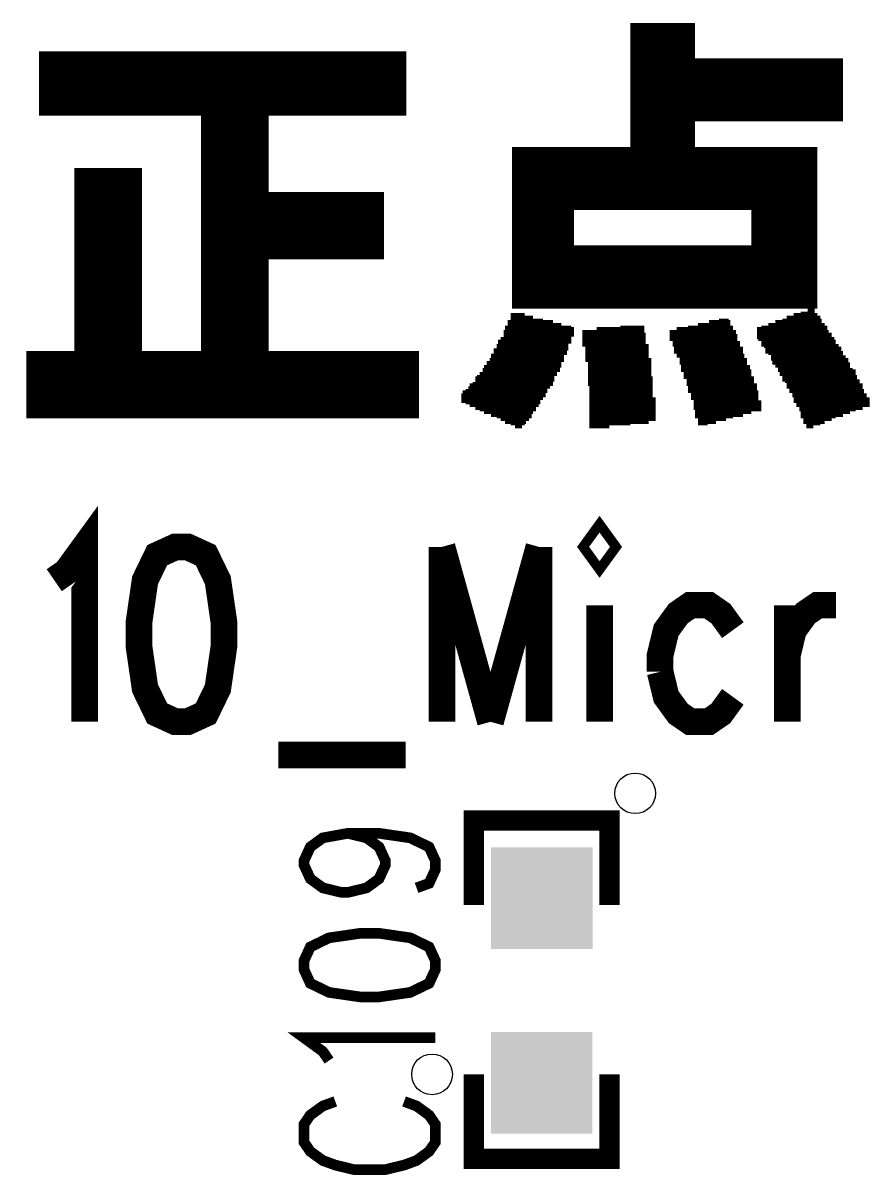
# Model space of a CAD drawing. Extents: x -1.75 to 2.93, y 0.9 to 4.15.
# Drawn here: x -0.6003 to -0.3493, y 2.3092 to 2.6495 of the extents above; entities that cross this region are included whole.
import ezdxf

# ---------------------------------------------------------------- set-up
doc = ezdxf.new("R2010")
doc.units = 0
doc.layers.get('0').update_dxf_attribs({"linetype": 'CONTINUOUS'})
for name, color, linetype in [('DRL001_DRL', 3, 'CONTINUOUS'), ('SMD001023_PHO', 2, 'CONTINUOUS'), ('SST001026_PHO', 4, 'CONTINUOUS')]:
    doc.layers.add(name, color=color, linetype=linetype)

# ---------------------------------------------------------------- blocks, each defined once
blk = doc.blocks.new('SQUARE_85')
blk.add_solid([(0.015, 0.015), (0.015, -0.015), (-0.015, 0.015), (-0.015, -0.015)])
blk = doc.blocks.new('ROUND_8')
blk.add_circle((0, 0), 0.006)

msp = doc.modelspace()

# ---------------------------------------------------------------- linework, layer by layer
at = {"layer": 'SST001026_PHO'}
for points, const_width in [([(-0.42094, 2.64848), (-0.40182, 2.64848)], 0.002), ([(-0.42094, 2.64806), (-0.40182, 2.64806)], 0.002), ([(-0.42094, 2.64723), (-0.40182, 2.64723)], 0.002), ([(-0.42094, 2.6464), (-0.40182, 2.6464)], 0.002), ([(-0.42094, 2.64598), (-0.40182, 2.64598)], 0.002), ([(-0.42094, 2.64515), (-0.40182, 2.64515)], 0.002), ([(-0.42094, 2.64432), (-0.40182, 2.64432)], 0.002), ([(-0.42094, 2.6439), (-0.40182, 2.6439)], 0.002), ([(-0.42094, 2.64307), (-0.40182, 2.64307)], 0.002), ([(-0.59555, 2.64016), (-0.48704, 2.64016)], 0.002), ([(-0.59555, 2.63974), (-0.48704, 2.63974)], 0.002), ([(-0.42094, 2.64224), (-0.40182, 2.64224)], 0.002), ([(-0.42094, 2.64182), (-0.40182, 2.64182)], 0.002), ([(-0.42094, 2.64099), (-0.40182, 2.64099)], 0.002), ([(-0.42094, 2.64016), (-0.40182, 2.64016)], 0.002), ([(-0.42094, 2.63974), (-0.40182, 2.63974)], 0.002), ([(-0.59555, 2.63891), (-0.48704, 2.63891)], 0.002), ([(-0.59555, 2.63808), (-0.48704, 2.63808)], 0.002), ([(-0.59555, 2.63767), (-0.48704, 2.63767)], 0.002), ([(-0.59555, 2.63683), (-0.48704, 2.63683)], 0.002), ([(-0.59555, 2.636), (-0.48704, 2.636)], 0.002), ([(-0.42094, 2.63891), (-0.40182, 2.63891)], 0.002), ([(-0.42094, 2.63808), (-0.35816, 2.63808)], 0.002), ([(-0.42094, 2.63767), (-0.35816, 2.63767)], 0.002), ([(-0.42094, 2.63683), (-0.35816, 2.63683)], 0.002), ([(-0.42094, 2.636), (-0.35816, 2.636)], 0.002), ([(-0.59555, 2.63559), (-0.48704, 2.63559)], 0.002), ([(-0.59555, 2.63476), (-0.48704, 2.63476)], 0.002), ([(-0.59555, 2.63392), (-0.48704, 2.63392)], 0.002), ([(-0.59555, 2.63351), (-0.48704, 2.63351)], 0.002), ([(-0.59555, 2.63268), (-0.48704, 2.63268)], 0.002), ([(-0.42094, 2.63559), (-0.35816, 2.63559)], 0.002), ([(-0.42094, 2.63476), (-0.35816, 2.63476)], 0.002), ([(-0.42094, 2.63392), (-0.35816, 2.63392)], 0.002), ([(-0.42094, 2.63351), (-0.35816, 2.63351)], 0.002), ([(-0.42094, 2.63268), (-0.35816, 2.63268)], 0.002), ([(-0.59555, 2.63185), (-0.48704, 2.63185)], 0.002), ([(-0.59555, 2.63143), (-0.48704, 2.63143)], 0.002), ([(-0.59555, 2.6306), (-0.48704, 2.6306)], 0.002), ([(-0.59555, 2.62977), (-0.48704, 2.62977)], 0.002), ([(-0.59555, 2.62935), (-0.48704, 2.62935)], 0.002), ([(-0.42094, 2.63185), (-0.35816, 2.63185)], 0.002), ([(-0.42094, 2.63143), (-0.35816, 2.63143)], 0.002), ([(-0.42094, 2.6306), (-0.35816, 2.6306)], 0.002), ([(-0.42094, 2.62977), (-0.35816, 2.62977)], 0.002), ([(-0.42094, 2.62935), (-0.35816, 2.62935)], 0.002), ([(-0.59555, 2.62852), (-0.48704, 2.62852)], 0.002), ([(-0.59555, 2.62769), (-0.48704, 2.62769)], 0.002), ([(-0.59555, 2.62727), (-0.48704, 2.62727)], 0.002), ([(-0.59555, 2.62644), (-0.48704, 2.62644)], 0.002), ([(-0.42094, 2.62852), (-0.35816, 2.62852)], 0.002), ([(-0.42094, 2.62769), (-0.35816, 2.62769)], 0.002), ([(-0.42094, 2.62727), (-0.35816, 2.62727)], 0.002), ([(-0.42094, 2.62644), (-0.35816, 2.62644)], 0.002), ([(-0.59555, 2.62561), (-0.48704, 2.62561)], 0.002), ([(-0.59555, 2.62519), (-0.48704, 2.62519)], 0.002), ([(-0.59555, 2.62436), (-0.48704, 2.62436)], 0.002), ([(-0.59555, 2.62353), (-0.48704, 2.62353)], 0.002), ([(-0.59555, 2.62312), (-0.48704, 2.62312)], 0.002), ([(-0.54774, 2.62228), (-0.52779, 2.62228)], 0.002), ([(-0.42094, 2.62561), (-0.35816, 2.62561)], 0.002), ([(-0.42094, 2.62519), (-0.35816, 2.62519)], 0.002), ([(-0.42094, 2.62436), (-0.35816, 2.62436)], 0.002), ([(-0.42094, 2.62353), (-0.35816, 2.62353)], 0.002), ([(-0.42094, 2.62312), (-0.35816, 2.62312)], 0.002), ([(-0.42094, 2.62228), (-0.35816, 2.62228)], 0.002), ([(-0.54774, 2.62145), (-0.52779, 2.62145)], 0.002), ([(-0.54774, 2.62104), (-0.52779, 2.62104)], 0.002), ([(-0.54774, 2.6202), (-0.52779, 2.6202)], 0.002), ([(-0.54774, 2.61937), (-0.52779, 2.61937)], 0.002), ([(-0.54774, 2.61896), (-0.52779, 2.61896)], 0.002), ([(-0.42094, 2.62145), (-0.35816, 2.62145)], 0.002), ([(-0.42094, 2.62104), (-0.40182, 2.62104)], 0.002), ([(-0.42094, 2.6202), (-0.40182, 2.6202)], 0.002), ([(-0.42094, 2.61937), (-0.40182, 2.61937)], 0.002), ([(-0.42094, 2.61896), (-0.40182, 2.61896)], 0.002), ([(-0.54774, 2.61813), (-0.52779, 2.61813)], 0.002), ([(-0.54774, 2.61729), (-0.52779, 2.61729)], 0.002), ([(-0.54774, 2.61688), (-0.52779, 2.61688)], 0.002), ([(-0.54774, 2.61605), (-0.52779, 2.61605)], 0.002), ([(-0.42094, 2.61813), (-0.40182, 2.61813)], 0.002), ([(-0.42094, 2.61729), (-0.40182, 2.61729)], 0.002), ([(-0.42094, 2.61688), (-0.40182, 2.61688)], 0.002), ([(-0.42094, 2.61605), (-0.40182, 2.61605)], 0.002), ([(-0.54774, 2.61522), (-0.52779, 2.61522)], 0.002), ([(-0.54774, 2.6148), (-0.52779, 2.6148)], 0.002), ([(-0.54774, 2.61397), (-0.52779, 2.61397)], 0.002), ([(-0.54774, 2.61314), (-0.52779, 2.61314)], 0.002), ([(-0.54774, 2.61272), (-0.52779, 2.61272)], 0.002), ([(-0.42094, 2.61522), (-0.40182, 2.61522)], 0.002), ([(-0.42094, 2.6148), (-0.40182, 2.6148)], 0.002), ([(-0.42094, 2.61397), (-0.40182, 2.61397)], 0.002), ([(-0.42094, 2.61314), (-0.40182, 2.61314)], 0.002), ([(-0.42094, 2.61272), (-0.40182, 2.61272)], 0.002), ([(-0.54774, 2.61189), (-0.52779, 2.61189)], 0.002), ([(-0.54774, 2.61106), (-0.52779, 2.61106)], 0.002), ([(-0.54774, 2.61064), (-0.52779, 2.61064)], 0.002), ([(-0.54774, 2.60981), (-0.52779, 2.60981)], 0.002), ([(-0.54774, 2.60898), (-0.52779, 2.60898)], 0.002), ([(-0.45586, 2.61189), (-0.36565, 2.61189)], 0.002), ([(-0.45586, 2.61106), (-0.36565, 2.61106)], 0.002), ([(-0.45586, 2.61064), (-0.36565, 2.61064)], 0.002), ([(-0.45586, 2.60981), (-0.36565, 2.60981)], 0.002), ([(-0.45586, 2.60898), (-0.36565, 2.60898)], 0.002), ([(-0.58516, 2.60565), (-0.5652, 2.60565)], 0.002), ([(-0.54774, 2.60856), (-0.52779, 2.60856)], 0.002), ([(-0.54774, 2.60773), (-0.52779, 2.60773)], 0.002), ([(-0.54774, 2.6069), (-0.52779, 2.6069)], 0.002), ([(-0.54774, 2.60649), (-0.52779, 2.60649)], 0.002), ([(-0.54774, 2.60565), (-0.52779, 2.60565)], 0.002), ([(-0.45586, 2.60856), (-0.36565, 2.60856)], 0.002), ([(-0.45586, 2.60773), (-0.36565, 2.60773)], 0.002), ([(-0.45586, 2.6069), (-0.36565, 2.6069)], 0.002), ([(-0.45586, 2.60649), (-0.36565, 2.60649)], 0.002), ([(-0.45586, 2.60565), (-0.36565, 2.60565)], 0.002), ([(-0.58516, 2.60482), (-0.5652, 2.60482)], 0.002), ([(-0.58516, 2.60441), (-0.5652, 2.60441)], 0.002), ([(-0.58516, 2.60358), (-0.5652, 2.60358)], 0.002), ([(-0.58516, 2.60274), (-0.5652, 2.60274)], 0.002), ([(-0.58516, 2.60233), (-0.5652, 2.60233)], 0.002), ([(-0.54774, 2.60482), (-0.52779, 2.60482)], 0.002), ([(-0.54774, 2.60441), (-0.52779, 2.60441)], 0.002), ([(-0.54774, 2.60358), (-0.52779, 2.60358)], 0.002), ([(-0.54774, 2.60274), (-0.52779, 2.60274)], 0.002), ([(-0.54774, 2.60233), (-0.52779, 2.60233)], 0.002), ([(-0.45586, 2.60482), (-0.36565, 2.60482)], 0.002), ([(-0.45586, 2.60441), (-0.36565, 2.60441)], 0.002), ([(-0.45586, 2.60358), (-0.36565, 2.60358)], 0.002), ([(-0.45586, 2.60274), (-0.36565, 2.60274)], 0.002), ([(-0.45586, 2.60233), (-0.36565, 2.60233)], 0.002), ([(-0.58516, 2.6015), (-0.5652, 2.6015)], 0.002), ([(-0.58516, 2.60067), (-0.5652, 2.60067)], 0.002), ([(-0.58516, 2.60025), (-0.5652, 2.60025)], 0.002), ([(-0.58516, 2.59942), (-0.5652, 2.59942)], 0.002), ([(-0.58516, 2.59859), (-0.5652, 2.59859)], 0.002), ([(-0.54774, 2.6015), (-0.52779, 2.6015)], 0.002), ([(-0.54774, 2.60067), (-0.52779, 2.60067)], 0.002), ([(-0.54774, 2.60025), (-0.52779, 2.60025)], 0.002), ([(-0.54774, 2.59942), (-0.52779, 2.59942)], 0.002), ([(-0.54774, 2.59859), (-0.4937, 2.59859)], 0.002), ([(-0.45586, 2.6015), (-0.36565, 2.6015)], 0.002), ([(-0.45586, 2.60067), (-0.36565, 2.60067)], 0.002), ([(-0.45586, 2.60025), (-0.36565, 2.60025)], 0.002), ([(-0.45586, 2.59942), (-0.36565, 2.59942)], 0.002), ([(-0.45586, 2.59859), (-0.36565, 2.59859)], 0.002), ([(-0.58516, 2.59817), (-0.5652, 2.59817)], 0.002), ([(-0.58516, 2.59734), (-0.5652, 2.59734)], 0.002), ([(-0.58516, 2.59651), (-0.5652, 2.59651)], 0.002), ([(-0.58516, 2.59609), (-0.5652, 2.59609)], 0.002), ([(-0.58516, 2.59526), (-0.5652, 2.59526)], 0.002), ([(-0.54774, 2.59817), (-0.4937, 2.59817)], 0.002), ([(-0.54774, 2.59734), (-0.4937, 2.59734)], 0.002), ([(-0.54774, 2.59651), (-0.4937, 2.59651)], 0.002), ([(-0.54774, 2.59609), (-0.4937, 2.59609)], 0.002), ([(-0.54774, 2.59526), (-0.4937, 2.59526)], 0.002), ([(-0.45586, 2.59817), (-0.36565, 2.59817)], 0.002), ([(-0.45586, 2.59734), (-0.36565, 2.59734)], 0.002), ([(-0.45586, 2.59651), (-0.36565, 2.59651)], 0.002), ([(-0.45586, 2.59609), (-0.36565, 2.59609)], 0.002), ([(-0.45586, 2.59526), (-0.36565, 2.59526)], 0.002), ([(-0.58516, 2.59443), (-0.5652, 2.59443)], 0.002), ([(-0.58516, 2.59401), (-0.5652, 2.59401)], 0.002), ([(-0.58516, 2.59318), (-0.5652, 2.59318)], 0.002), ([(-0.58516, 2.59235), (-0.5652, 2.59235)], 0.002), ([(-0.58516, 2.59193), (-0.5652, 2.59193)], 0.002), ([(-0.54774, 2.59443), (-0.4937, 2.59443)], 0.002), ([(-0.54774, 2.59401), (-0.4937, 2.59401)], 0.002), ([(-0.54774, 2.59318), (-0.4937, 2.59318)], 0.002), ([(-0.54774, 2.59235), (-0.4937, 2.59235)], 0.002), ([(-0.54774, 2.59193), (-0.4937, 2.59193)], 0.002), ([(-0.45586, 2.59443), (-0.43757, 2.59443)], 0.002), ([(-0.45586, 2.59401), (-0.43757, 2.59401)], 0.002), ([(-0.45586, 2.59318), (-0.43757, 2.59318)], 0.002), ([(-0.45586, 2.59235), (-0.43757, 2.59235)], 0.002), ([(-0.45586, 2.59193), (-0.43757, 2.59193)], 0.002), ([(-0.38519, 2.59443), (-0.36565, 2.59443)], 0.002), ([(-0.38519, 2.59401), (-0.36565, 2.59401)], 0.002), ([(-0.38519, 2.59318), (-0.36565, 2.59318)], 0.002), ([(-0.38519, 2.59235), (-0.36565, 2.59235)], 0.002), ([(-0.38519, 2.59193), (-0.36565, 2.59193)], 0.002), ([(-0.58516, 2.5911), (-0.5652, 2.5911)], 0.002), ([(-0.58516, 2.59027), (-0.5652, 2.59027)], 0.002), ([(-0.58516, 2.58986), (-0.5652, 2.58986)], 0.002), ([(-0.58516, 2.58902), (-0.5652, 2.58902)], 0.002), ([(-0.58516, 2.58819), (-0.5652, 2.58819)], 0.002), ([(-0.54774, 2.5911), (-0.4937, 2.5911)], 0.002), ([(-0.54774, 2.59027), (-0.4937, 2.59027)], 0.002), ([(-0.54774, 2.58986), (-0.4937, 2.58986)], 0.002), ([(-0.54774, 2.58902), (-0.4937, 2.58902)], 0.002), ([(-0.54774, 2.58819), (-0.4937, 2.58819)], 0.002), ([(-0.45586, 2.5911), (-0.43757, 2.5911)], 0.002), ([(-0.45586, 2.59027), (-0.43757, 2.59027)], 0.002), ([(-0.45586, 2.58986), (-0.43757, 2.58986)], 0.002), ([(-0.45586, 2.58902), (-0.43757, 2.58902)], 0.002), ([(-0.45586, 2.58819), (-0.43757, 2.58819)], 0.002), ([(-0.38519, 2.5911), (-0.36565, 2.5911)], 0.002), ([(-0.38519, 2.59027), (-0.36565, 2.59027)], 0.002), ([(-0.38519, 2.58986), (-0.36565, 2.58986)], 0.002), ([(-0.38519, 2.58902), (-0.36565, 2.58902)], 0.002), ([(-0.38519, 2.58819), (-0.36565, 2.58819)], 0.002), ([(-0.58516, 2.58778), (-0.5652, 2.58778)], 0.002), ([(-0.58516, 2.58695), (-0.5652, 2.58695)], 0.002), ([(-0.58516, 2.58611), (-0.5652, 2.58611)], 0.002), ([(-0.58516, 2.5857), (-0.5652, 2.5857)], 0.002), ([(-0.58516, 2.58487), (-0.5652, 2.58487)], 0.002), ([(-0.54774, 2.58778), (-0.4937, 2.58778)], 0.002), ([(-0.54774, 2.58695), (-0.4937, 2.58695)], 0.002), ([(-0.54774, 2.58611), (-0.4937, 2.58611)], 0.002), ([(-0.54774, 2.5857), (-0.4937, 2.5857)], 0.002), ([(-0.54774, 2.58487), (-0.4937, 2.58487)], 0.002), ([(-0.45586, 2.58778), (-0.43757, 2.58778)], 0.002), ([(-0.45586, 2.58695), (-0.43757, 2.58695)], 0.002), ([(-0.45586, 2.58611), (-0.43757, 2.58611)], 0.002), ([(-0.45586, 2.5857), (-0.43757, 2.5857)], 0.002), ([(-0.45586, 2.58487), (-0.43757, 2.58487)], 0.002), ([(-0.38519, 2.58778), (-0.36565, 2.58778)], 0.002), ([(-0.38519, 2.58695), (-0.36565, 2.58695)], 0.002), ([(-0.38519, 2.58611), (-0.36565, 2.58611)], 0.002), ([(-0.38519, 2.5857), (-0.36565, 2.5857)], 0.002), ([(-0.38519, 2.58487), (-0.36565, 2.58487)], 0.002), ([(-0.58516, 2.58404), (-0.5652, 2.58404)], 0.002), ([(-0.58516, 2.58362), (-0.5652, 2.58362)], 0.002), ([(-0.58516, 2.58279), (-0.5652, 2.58279)], 0.002), ([(-0.58516, 2.58196), (-0.5652, 2.58196)], 0.002), ([(-0.58516, 2.58154), (-0.5652, 2.58154)], 0.002), ([(-0.54774, 2.58404), (-0.4937, 2.58404)], 0.002), ([(-0.54774, 2.58362), (-0.4937, 2.58362)], 0.002), ([(-0.54774, 2.58279), (-0.4937, 2.58279)], 0.002), ([(-0.54774, 2.58196), (-0.4937, 2.58196)], 0.002), ([(-0.54774, 2.58154), (-0.4937, 2.58154)], 0.002), ([(-0.45586, 2.58404), (-0.43757, 2.58404)], 0.002), ([(-0.45586, 2.58362), (-0.43757, 2.58362)], 0.002), ([(-0.45586, 2.58279), (-0.36565, 2.58279)], 0.002), ([(-0.45586, 2.58196), (-0.36565, 2.58196)], 0.002), ([(-0.45586, 2.58154), (-0.36565, 2.58154)], 0.002), ([(-0.38519, 2.58404), (-0.36565, 2.58404)], 0.002), ([(-0.38519, 2.58362), (-0.36565, 2.58362)], 0.002), ([(-0.58516, 2.58071), (-0.5652, 2.58071)], 0.002), ([(-0.58516, 2.57988), (-0.5652, 2.57988)], 0.002), ([(-0.58516, 2.57946), (-0.5652, 2.57946)], 0.002), ([(-0.58516, 2.57863), (-0.5652, 2.57863)], 0.002), ([(-0.54774, 2.58071), (-0.4937, 2.58071)], 0.002), ([(-0.54774, 2.57988), (-0.52779, 2.57988)], 0.002), ([(-0.54774, 2.57946), (-0.52779, 2.57946)], 0.002), ([(-0.54774, 2.57863), (-0.52779, 2.57863)], 0.002), ([(-0.45586, 2.58071), (-0.36565, 2.58071)], 0.002), ([(-0.45586, 2.57988), (-0.36565, 2.57988)], 0.002), ([(-0.45586, 2.57946), (-0.36565, 2.57946)], 0.002), ([(-0.45586, 2.57863), (-0.36565, 2.57863)], 0.002), ([(-0.58516, 2.5778), (-0.5652, 2.5778)], 0.002), ([(-0.58516, 2.57738), (-0.5652, 2.57738)], 0.002), ([(-0.58516, 2.57655), (-0.5652, 2.57655)], 0.002), ([(-0.58516, 2.57572), (-0.5652, 2.57572)], 0.002), ([(-0.58516, 2.57531), (-0.5652, 2.57531)], 0.002), ([(-0.54774, 2.5778), (-0.52779, 2.5778)], 0.002), ([(-0.54774, 2.57738), (-0.52779, 2.57738)], 0.002), ([(-0.54774, 2.57655), (-0.52779, 2.57655)], 0.002), ([(-0.54774, 2.57572), (-0.52779, 2.57572)], 0.002), ([(-0.54774, 2.57531), (-0.52779, 2.57531)], 0.002), ([(-0.45586, 2.5778), (-0.36565, 2.5778)], 0.002), ([(-0.45586, 2.57738), (-0.36565, 2.57738)], 0.002), ([(-0.45586, 2.57655), (-0.36565, 2.57655)], 0.002), ([(-0.45586, 2.57572), (-0.36565, 2.57572)], 0.002), ([(-0.45586, 2.57531), (-0.36565, 2.57531)], 0.002), ([(-0.58516, 2.57447), (-0.5652, 2.57447)], 0.002), ([(-0.58516, 2.57364), (-0.5652, 2.57364)], 0.002), ([(-0.58516, 2.57323), (-0.5652, 2.57323)], 0.002), ([(-0.58516, 2.57239), (-0.5652, 2.57239)], 0.002), ([(-0.58516, 2.57156), (-0.5652, 2.57156)], 0.002), ([(-0.54774, 2.57447), (-0.52779, 2.57447)], 0.002), ([(-0.54774, 2.57364), (-0.52779, 2.57364)], 0.002), ([(-0.54774, 2.57323), (-0.52779, 2.57323)], 0.002), ([(-0.54774, 2.57239), (-0.52779, 2.57239)], 0.002), ([(-0.54774, 2.57156), (-0.52779, 2.57156)], 0.002), ([(-0.45586, 2.57447), (-0.36565, 2.57447)], 0.002), ([(-0.45586, 2.57364), (-0.36565, 2.57364)], 0.002), ([(-0.45586, 2.57323), (-0.36565, 2.57323)], 0.002), ([(-0.45586, 2.57239), (-0.36565, 2.57239)], 0.002), ([(-0.45586, 2.57156), (-0.36565, 2.57156)], 0.002), ([(-0.58516, 2.57115), (-0.5652, 2.57115)], 0.002), ([(-0.58516, 2.57032), (-0.5652, 2.57032)], 0.002), ([(-0.58516, 2.56948), (-0.5652, 2.56948)], 0.002), ([(-0.58516, 2.56907), (-0.5652, 2.56907)], 0.002), ([(-0.58516, 2.56824), (-0.5652, 2.56824)], 0.002), ([(-0.54774, 2.57115), (-0.52779, 2.57115)], 0.002), ([(-0.54774, 2.57032), (-0.52779, 2.57032)], 0.002), ([(-0.54774, 2.56948), (-0.52779, 2.56948)], 0.002), ([(-0.54774, 2.56907), (-0.52779, 2.56907)], 0.002), ([(-0.54774, 2.56824), (-0.52779, 2.56824)], 0.002), ([(-0.45586, 2.57115), (-0.36565, 2.57115)], 0.002), ([(-0.45586, 2.57032), (-0.36565, 2.57032)], 0.002), ([(-0.45586, 2.56948), (-0.36565, 2.56948)], 0.002), ([(-0.45586, 2.56907), (-0.36565, 2.56907)], 0.002), ([(-0.45586, 2.56824), (-0.36565, 2.56824)], 0.002), ([(-0.58516, 2.56741), (-0.5652, 2.56741)], 0.002), ([(-0.58516, 2.56699), (-0.5652, 2.56699)], 0.002), ([(-0.58516, 2.56616), (-0.5652, 2.56616)], 0.002), ([(-0.58516, 2.56533), (-0.5652, 2.56533)], 0.002), ([(-0.58516, 2.56491), (-0.5652, 2.56491)], 0.002), ([(-0.54774, 2.56741), (-0.52779, 2.56741)], 0.002), ([(-0.54774, 2.56699), (-0.52779, 2.56699)], 0.002), ([(-0.54774, 2.56616), (-0.52779, 2.56616)], 0.002), ([(-0.54774, 2.56533), (-0.52779, 2.56533)], 0.002), ([(-0.54774, 2.56491), (-0.52779, 2.56491)], 0.002), ([(-0.45586, 2.56741), (-0.36565, 2.56741)], 0.002), ([(-0.45586, 2.56699), (-0.36565, 2.56699)], 0.002), ([(-0.45586, 2.56616), (-0.36565, 2.56616)], 0.002), ([(-0.58516, 2.56408), (-0.5652, 2.56408)], 0.002), ([(-0.58516, 2.56325), (-0.5652, 2.56325)], 0.002), ([(-0.58516, 2.56283), (-0.5652, 2.56283)], 0.002), ([(-0.58516, 2.562), (-0.5652, 2.562)], 0.002), ([(-0.58516, 2.56117), (-0.5652, 2.56117)], 0.002), ([(-0.54774, 2.56408), (-0.52779, 2.56408)], 0.002), ([(-0.54774, 2.56325), (-0.52779, 2.56325)], 0.002), ([(-0.54774, 2.56283), (-0.52779, 2.56283)], 0.002), ([(-0.54774, 2.562), (-0.52779, 2.562)], 0.002), ([(-0.54774, 2.56117), (-0.52779, 2.56117)], 0.002), ([(-0.45628, 2.56283), (-0.45212, 2.56283)], 0.002), ([(-0.45628, 2.562), (-0.44963, 2.562)], 0.002), ([(-0.45628, 2.56117), (-0.44672, 2.56117)], 0.002), ([(-0.39475, 2.56117), (-0.39184, 2.56117)], 0.002), ([(-0.37604, 2.56117), (-0.3644, 2.56117)], 0.002), ([(-0.37479, 2.562), (-0.36482, 2.562)], 0.002), ([(-0.37272, 2.56283), (-0.36565, 2.56283)], 0.002), ([(-0.37064, 2.56325), (-0.36648, 2.56325)], 0.002), ([(-0.36856, 2.56408), (-0.36648, 2.56408)], 0.002), ([(-0.58516, 2.56075), (-0.5652, 2.56075)], 0.002), ([(-0.58516, 2.55992), (-0.5652, 2.55992)], 0.002), ([(-0.58516, 2.55909), (-0.5652, 2.55909)], 0.002), ([(-0.58516, 2.55868), (-0.5652, 2.55868)], 0.002), ([(-0.58516, 2.55784), (-0.5652, 2.55784)], 0.002), ([(-0.54774, 2.56075), (-0.52779, 2.56075)], 0.002), ([(-0.54774, 2.55992), (-0.52779, 2.55992)], 0.002), ([(-0.54774, 2.55909), (-0.52779, 2.55909)], 0.002), ([(-0.54774, 2.55868), (-0.52779, 2.55868)], 0.002), ([(-0.54774, 2.55784), (-0.52779, 2.55784)], 0.002), ([(-0.45836, 2.55784), (-0.43757, 2.55784)], 0.002), ([(-0.45794, 2.55909), (-0.4384, 2.55909)], 0.002), ([(-0.45794, 2.55868), (-0.43757, 2.55868)], 0.002), ([(-0.45711, 2.56075), (-0.44381, 2.56075)], 0.002), ([(-0.45711, 2.55992), (-0.44131, 2.55992)], 0.002), ([(-0.43508, 2.55784), (-0.41678, 2.55784)], 0.002), ([(-0.43092, 2.55868), (-0.41678, 2.55868)], 0.002), ([(-0.42385, 2.55909), (-0.41678, 2.55909)], 0.002), ([(-0.4093, 2.55784), (-0.38976, 2.55784)], 0.002), ([(-0.40722, 2.55868), (-0.39059, 2.55868)], 0.002), ([(-0.4039, 2.55909), (-0.39059, 2.55909)], 0.002), ([(-0.40099, 2.55992), (-0.39142, 2.55992)], 0.002), ([(-0.39766, 2.56075), (-0.39142, 2.56075)], 0.002), ([(-0.38352, 2.55868), (-0.36274, 2.55868)], 0.002), ([(-0.38352, 2.55784), (-0.36232, 2.55784)], 0.002), ([(-0.38228, 2.55909), (-0.36274, 2.55909)], 0.002), ([(-0.3802, 2.55992), (-0.36357, 2.55992)], 0.002), ([(-0.37812, 2.56075), (-0.3644, 2.56075)], 0.002), ([(-0.58516, 2.55701), (-0.5652, 2.55701)], 0.002), ([(-0.58516, 2.5566), (-0.5652, 2.5566)], 0.002), ([(-0.58516, 2.55577), (-0.5652, 2.55577)], 0.002), ([(-0.58516, 2.55493), (-0.5652, 2.55493)], 0.002), ([(-0.58516, 2.55452), (-0.5652, 2.55452)], 0.002), ([(-0.54774, 2.55701), (-0.52779, 2.55701)], 0.002), ([(-0.54774, 2.5566), (-0.52779, 2.5566)], 0.002), ([(-0.54774, 2.55577), (-0.52779, 2.55577)], 0.002), ([(-0.54774, 2.55493), (-0.52779, 2.55493)], 0.002), ([(-0.54774, 2.55452), (-0.52779, 2.55452)], 0.002), ([(-0.46002, 2.55493), (-0.43923, 2.55493)], 0.002), ([(-0.46002, 2.55452), (-0.43923, 2.55452)], 0.002), ([(-0.45919, 2.55577), (-0.4384, 2.55577)], 0.002), ([(-0.45836, 2.55701), (-0.4384, 2.55701)], 0.002), ([(-0.45836, 2.5566), (-0.4384, 2.5566)], 0.002), ([(-0.43508, 2.55701), (-0.41637, 2.55701)], 0.002), ([(-0.43508, 2.5566), (-0.41637, 2.5566)], 0.002), ([(-0.43508, 2.55577), (-0.41637, 2.55577)], 0.002), ([(-0.43508, 2.55493), (-0.41637, 2.55493)], 0.002), ([(-0.43424, 2.55452), (-0.41637, 2.55452)], 0.002), ([(-0.4093, 2.55701), (-0.38976, 2.55701)], 0.002), ([(-0.4093, 2.5566), (-0.38934, 2.5566)], 0.002), ([(-0.40847, 2.55577), (-0.38934, 2.55577)], 0.002), ([(-0.40847, 2.55493), (-0.38934, 2.55493)], 0.002), ([(-0.40805, 2.55452), (-0.38851, 2.55452)], 0.002), ([(-0.38352, 2.55701), (-0.36149, 2.55701)], 0.002), ([(-0.38311, 2.5566), (-0.36149, 2.5566)], 0.002), ([(-0.38228, 2.55577), (-0.36066, 2.55577)], 0.002), ([(-0.38228, 2.55493), (-0.36024, 2.55493)], 0.002), ([(-0.38145, 2.55452), (-0.36024, 2.55452)], 0.002), ([(-0.59929, 2.55161), (-0.4833, 2.55161)], 0.002), ([(-0.59929, 2.55078), (-0.4833, 2.55078)], 0.002), ([(-0.58516, 2.55369), (-0.5652, 2.55369)], 0.002), ([(-0.58516, 2.55286), (-0.5652, 2.55286)], 0.002), ([(-0.58516, 2.55244), (-0.5652, 2.55244)], 0.002), ([(-0.54774, 2.55369), (-0.52779, 2.55369)], 0.002), ([(-0.54774, 2.55286), (-0.52779, 2.55286)], 0.002), ([(-0.54774, 2.55244), (-0.52779, 2.55244)], 0.002), ([(-0.4621, 2.55078), (-0.44048, 2.55078)], 0.002), ([(-0.46127, 2.55244), (-0.43965, 2.55244)], 0.002), ([(-0.46127, 2.55161), (-0.44048, 2.55161)], 0.002), ([(-0.46044, 2.55369), (-0.43923, 2.55369)], 0.002), ([(-0.46044, 2.55286), (-0.43965, 2.55286)], 0.002), ([(-0.43424, 2.55369), (-0.41554, 2.55369)], 0.002), ([(-0.43424, 2.55286), (-0.41554, 2.55286)], 0.002), ([(-0.43424, 2.55244), (-0.41554, 2.55244)], 0.002), ([(-0.43424, 2.55161), (-0.41554, 2.55161)], 0.002), ([(-0.43424, 2.55078), (-0.41554, 2.55078)], 0.002), ([(-0.40805, 2.55369), (-0.38851, 2.55369)], 0.002), ([(-0.40805, 2.55286), (-0.38768, 2.55286)], 0.002), ([(-0.40722, 2.55244), (-0.38768, 2.55244)], 0.002), ([(-0.40722, 2.55161), (-0.38768, 2.55161)], 0.002), ([(-0.40639, 2.55078), (-0.38727, 2.55078)], 0.002), ([(-0.38103, 2.55369), (-0.35941, 2.55369)], 0.002), ([(-0.38103, 2.55286), (-0.35858, 2.55286)], 0.002), ([(-0.3802, 2.55244), (-0.35858, 2.55244)], 0.002), ([(-0.37937, 2.55161), (-0.35816, 2.55161)], 0.002), ([(-0.37937, 2.55078), (-0.35816, 2.55078)], 0.002), ([(-0.59929, 2.55036), (-0.4833, 2.55036)], 0.002), ([(-0.59929, 2.54953), (-0.4833, 2.54953)], 0.002), ([(-0.59929, 2.5487), (-0.4833, 2.5487)], 0.002), ([(-0.59929, 2.54828), (-0.4833, 2.54828)], 0.002), ([(-0.59929, 2.54745), (-0.4833, 2.54745)], 0.002), ([(-0.46418, 2.54745), (-0.44173, 2.54745)], 0.002), ([(-0.46335, 2.5487), (-0.44131, 2.5487)], 0.002), ([(-0.46335, 2.54828), (-0.44173, 2.54828)], 0.002), ([(-0.46251, 2.54953), (-0.44131, 2.54953)], 0.002), ([(-0.4621, 2.55036), (-0.44048, 2.55036)], 0.002), ([(-0.43424, 2.55036), (-0.41554, 2.55036)], 0.002), ([(-0.43341, 2.54953), (-0.4147, 2.54953)], 0.002), ([(-0.43341, 2.5487), (-0.4147, 2.5487)], 0.002), ([(-0.43341, 2.54828), (-0.4147, 2.54828)], 0.002), ([(-0.43341, 2.54745), (-0.4147, 2.54745)], 0.002), ([(-0.40639, 2.55036), (-0.38727, 2.55036)], 0.002), ([(-0.40639, 2.54953), (-0.38643, 2.54953)], 0.002), ([(-0.40597, 2.5487), (-0.38643, 2.5487)], 0.002), ([(-0.40597, 2.54828), (-0.38643, 2.54828)], 0.002), ([(-0.40597, 2.54745), (-0.3856, 2.54745)], 0.002), ([(-0.37895, 2.55036), (-0.35733, 2.55036)], 0.002), ([(-0.37895, 2.54953), (-0.3565, 2.54953)], 0.002), ([(-0.37812, 2.5487), (-0.3565, 2.5487)], 0.002), ([(-0.37729, 2.54828), (-0.35609, 2.54828)], 0.002), ([(-0.37729, 2.54745), (-0.35609, 2.54745)], 0.002), ([(-0.59929, 2.54662), (-0.4833, 2.54662)], 0.002), ([(-0.59929, 2.5462), (-0.4833, 2.5462)], 0.002), ([(-0.59929, 2.54537), (-0.4833, 2.54537)], 0.002), ([(-0.59929, 2.54454), (-0.4833, 2.54454)], 0.002), ([(-0.59929, 2.54412), (-0.4833, 2.54412)], 0.002), ([(-0.46667, 2.54412), (-0.44381, 2.54412)], 0.002), ([(-0.46626, 2.54454), (-0.44339, 2.54454)], 0.002), ([(-0.46542, 2.54537), (-0.44339, 2.54537)], 0.002), ([(-0.46459, 2.54662), (-0.44256, 2.54662)], 0.002), ([(-0.46459, 2.5462), (-0.44256, 2.5462)], 0.002), ([(-0.43341, 2.54662), (-0.4147, 2.54662)], 0.002), ([(-0.43341, 2.5462), (-0.4147, 2.5462)], 0.002), ([(-0.43341, 2.54537), (-0.4147, 2.54537)], 0.002), ([(-0.43341, 2.54454), (-0.4147, 2.54454)], 0.002), ([(-0.43341, 2.54412), (-0.41429, 2.54412)], 0.002), ([(-0.40514, 2.54662), (-0.3856, 2.54662)], 0.002), ([(-0.40514, 2.5462), (-0.38519, 2.5462)], 0.002), ([(-0.40514, 2.54537), (-0.38519, 2.54537)], 0.002), ([(-0.40431, 2.54454), (-0.38519, 2.54454)], 0.002), ([(-0.40431, 2.54412), (-0.38436, 2.54412)], 0.002), ([(-0.37687, 2.54662), (-0.35525, 2.54662)], 0.002), ([(-0.37687, 2.5462), (-0.35442, 2.5462)], 0.002), ([(-0.37604, 2.54537), (-0.35442, 2.54537)], 0.002), ([(-0.37604, 2.54454), (-0.35401, 2.54454)], 0.002), ([(-0.37521, 2.54412), (-0.35401, 2.54412)], 0.002), ([(-0.59929, 2.54329), (-0.4833, 2.54329)], 0.002), ([(-0.59929, 2.54246), (-0.4833, 2.54246)], 0.002), ([(-0.59929, 2.54205), (-0.4833, 2.54205)], 0.002), ([(-0.59929, 2.54121), (-0.4833, 2.54121)], 0.002), ([(-0.46875, 2.54121), (-0.44547, 2.54121)], 0.002), ([(-0.46834, 2.54205), (-0.44547, 2.54205)], 0.002), ([(-0.4675, 2.54246), (-0.44464, 2.54246)], 0.002), ([(-0.46667, 2.54329), (-0.44381, 2.54329)], 0.002), ([(-0.43341, 2.54329), (-0.41429, 2.54329)], 0.002), ([(-0.433, 2.54246), (-0.41429, 2.54246)], 0.002), ([(-0.433, 2.54205), (-0.41429, 2.54205)], 0.002), ([(-0.433, 2.54121), (-0.41429, 2.54121)], 0.002), ([(-0.40431, 2.54329), (-0.38436, 2.54329)], 0.002), ([(-0.4039, 2.54246), (-0.38436, 2.54246)], 0.002), ([(-0.4039, 2.54205), (-0.38352, 2.54205)], 0.002), ([(-0.4039, 2.54121), (-0.38352, 2.54121)], 0.002), ([(-0.37479, 2.54329), (-0.35318, 2.54329)], 0.002), ([(-0.37479, 2.54246), (-0.35318, 2.54246)], 0.002), ([(-0.37396, 2.54205), (-0.35234, 2.54205)], 0.002), ([(-0.37396, 2.54121), (-0.35234, 2.54121)], 0.002), ([(-0.59929, 2.54038), (-0.4833, 2.54038)], 0.002), ([(-0.59929, 2.53997), (-0.4833, 2.53997)], 0.002), ([(-0.59929, 2.53914), (-0.4833, 2.53914)], 0.002), ([(-0.59929, 2.5383), (-0.4833, 2.5383)], 0.002), ([(-0.59929, 2.53789), (-0.4833, 2.53789)], 0.002), ([(-0.47083, 2.53914), (-0.44672, 2.53914)], 0.002), ([(-0.47083, 2.5383), (-0.44755, 2.5383)], 0.002), ([(-0.47041, 2.53997), (-0.44589, 2.53997)], 0.002), ([(-0.46958, 2.54038), (-0.44589, 2.54038)], 0.002), ([(-0.46958, 2.53789), (-0.44755, 2.53789)], 0.002), ([(-0.433, 2.54038), (-0.41429, 2.54038)], 0.002), ([(-0.433, 2.53997), (-0.41429, 2.53997)], 0.002), ([(-0.433, 2.53914), (-0.41429, 2.53914)], 0.002), ([(-0.433, 2.5383), (-0.41429, 2.5383)], 0.002), ([(-0.433, 2.53789), (-0.41346, 2.53789)], 0.002), ([(-0.40306, 2.54038), (-0.38352, 2.54038)], 0.002), ([(-0.40306, 2.53997), (-0.38311, 2.53997)], 0.002), ([(-0.40306, 2.53914), (-0.38311, 2.53914)], 0.002), ([(-0.40223, 2.5383), (-0.38311, 2.5383)], 0.002), ([(-0.40223, 2.53789), (-0.38311, 2.53789)], 0.002), ([(-0.37313, 2.54038), (-0.35193, 2.54038)], 0.002), ([(-0.37313, 2.53997), (-0.35193, 2.53997)], 0.002), ([(-0.37272, 2.53914), (-0.3511, 2.53914)], 0.002), ([(-0.37272, 2.5383), (-0.3511, 2.5383)], 0.002), ([(-0.37188, 2.53789), (-0.35027, 2.53789)], 0.002), ([(-0.59929, 2.53706), (-0.4833, 2.53706)], 0.002), ([(-0.59929, 2.53623), (-0.4833, 2.53623)], 0.002), ([(-0.59929, 2.53581), (-0.4833, 2.53581)], 0.002), ([(-0.59929, 2.53498), (-0.4833, 2.53498)], 0.002), ([(-0.59929, 2.53415), (-0.4833, 2.53415)], 0.002), ([(-0.46834, 2.53706), (-0.44796, 2.53706)], 0.002), ([(-0.46667, 2.53623), (-0.4488, 2.53623)], 0.002), ([(-0.46542, 2.53581), (-0.4488, 2.53581)], 0.002), ([(-0.46418, 2.53498), (-0.44963, 2.53498)], 0.002), ([(-0.4621, 2.53415), (-0.45004, 2.53415)], 0.002), ([(-0.433, 2.53706), (-0.41346, 2.53706)], 0.002), ([(-0.433, 2.53623), (-0.41346, 2.53623)], 0.002), ([(-0.433, 2.53581), (-0.41346, 2.53581)], 0.002), ([(-0.433, 2.53498), (-0.41346, 2.53498)], 0.002), ([(-0.433, 2.53415), (-0.41346, 2.53415)], 0.002), ([(-0.40223, 2.53706), (-0.38228, 2.53706)], 0.002), ([(-0.40223, 2.53623), (-0.38228, 2.53623)], 0.002), ([(-0.40182, 2.53581), (-0.38228, 2.53581)], 0.002), ([(-0.40182, 2.53498), (-0.38519, 2.53498)], 0.002), ([(-0.40182, 2.53415), (-0.38768, 2.53415)], 0.002), ([(-0.37188, 2.53706), (-0.35027, 2.53706)], 0.002), ([(-0.37105, 2.53623), (-0.35234, 2.53623)], 0.002), ([(-0.37105, 2.53581), (-0.35442, 2.53581)], 0.002), ([(-0.37064, 2.53498), (-0.35609, 2.53498)], 0.002), ([(-0.37064, 2.53415), (-0.35816, 2.53415)], 0.002), ([(-0.59929, 2.53373), (-0.4833, 2.53373)], 0.002), ([(-0.46044, 2.53373), (-0.45004, 2.53373)], 0.002), ([(-0.45919, 2.5329), (-0.45087, 2.5329)], 0.002), ([(-0.45794, 2.53207), (-0.45171, 2.53207)], 0.002), ([(-0.45628, 2.53165), (-0.45212, 2.53165)], 0.002), ([(-0.45503, 2.53082), (-0.45295, 2.53082)], 0.002), ([(-0.433, 2.53373), (-0.41346, 2.53373)], 0.002), ([(-0.433, 2.5329), (-0.41346, 2.5329)], 0.002), ([(-0.433, 2.53207), (-0.41554, 2.53207)], 0.002), ([(-0.433, 2.53165), (-0.42094, 2.53165)], 0.002), ([(-0.433, 2.53082), (-0.42718, 2.53082)], 0.002), ([(-0.40182, 2.53373), (-0.39059, 2.53373)], 0.002), ([(-0.40099, 2.5329), (-0.39267, 2.5329)], 0.002), ([(-0.40099, 2.53207), (-0.39558, 2.53207)], 0.002), ([(-0.40099, 2.53165), (-0.39808, 2.53165)], 0.002), ([(-0.37064, 2.53373), (-0.36024, 2.53373)], 0.002), ([(-0.36981, 2.5329), (-0.36149, 2.5329)], 0.002), ([(-0.36981, 2.53207), (-0.36357, 2.53207)], 0.002), ([(-0.36897, 2.53165), (-0.36482, 2.53165)], 0.002), ([(-0.36897, 2.53082), (-0.36689, 2.53082)], 0.002), ([(-0.59108, 2.48492), (-0.5875, 2.48738), (-0.58213, 2.49476), (-0.58213, 2.44309)], 0.00787), ([(-0.43181, 2.49476), (-0.43002, 2.4923), (-0.42823, 2.49476), (-0.43002, 2.49723), (-0.43181, 2.49476)], 0.00787), ([(-0.55529, 2.49476), (-0.56066, 2.4923), (-0.56424, 2.48492), (-0.56603, 2.47262), (-0.56603, 2.46524), (-0.56424, 2.45293), (-0.56066, 2.44555), (-0.55529, 2.44309), (-0.55171, 2.44309), (-0.54634, 2.44555), (-0.54276, 2.45293), (-0.54097, 2.46524), (-0.54097, 2.47262), (-0.54276, 2.48492), (-0.54634, 2.4923), (-0.55171, 2.49476), (-0.55529, 2.49476)], 0.00787), ([(-0.47655, 2.49476), (-0.47655, 2.44309)], 0.00787), ([(-0.47655, 2.49476), (-0.46223, 2.44309)], 0.00787), ([(-0.44792, 2.49476), (-0.46223, 2.44309)], 0.00787), ([(-0.44792, 2.49476), (-0.44792, 2.44309)], 0.00787), ([(-0.43002, 2.47754), (-0.43002, 2.44309)], 0.00787), ([(-0.39065, 2.47016), (-0.39423, 2.47508), (-0.39781, 2.47754), (-0.40318, 2.47754), (-0.40676, 2.47508), (-0.41034, 2.47016), (-0.41213, 2.46278), (-0.41213, 2.45786)], 0.00787), ([(-0.37454, 2.47754), (-0.37454, 2.44309)], 0.00787), ([(-0.37454, 2.46278), (-0.37276, 2.47016), (-0.36918, 2.47508), (-0.3656, 2.47754), (-0.36023, 2.47754)], 0.00787), ([(-0.41213, 2.45786), (-0.41034, 2.45047), (-0.40676, 2.44555), (-0.40318, 2.44309), (-0.39781, 2.44309), (-0.39423, 2.44555), (-0.39065, 2.45047)], 0.00787), ([(-0.52487, 2.43325), (-0.48729, 2.43325)], 0.00787), ([(-0.42711, 2.38897), (-0.42711, 2.41397), (-0.46711, 2.41397), (-0.46711, 2.38897)], 0.006), ([(-0.50437, 2.41015), (-0.49883, 2.40881), (-0.49514, 2.40612), (-0.4933, 2.4021), (-0.4933, 2.40075), (-0.49514, 2.39673), (-0.49883, 2.39404), (-0.50437, 2.3927), (-0.50622, 2.3927), (-0.51175, 2.39404), (-0.51545, 2.39673), (-0.51729, 2.40075), (-0.51729, 2.4021), (-0.51545, 2.40612), (-0.51175, 2.40881), (-0.50437, 2.41015), (-0.49514, 2.41015), (-0.48592, 2.40881), (-0.48038, 2.40612), (-0.47853, 2.4021), (-0.47853, 2.39941), (-0.48038, 2.39538), (-0.48407, 2.39404)], 0.00315), ([(-0.51729, 2.36988), (-0.51545, 2.36585), (-0.50991, 2.36317), (-0.50068, 2.36183), (-0.49514, 2.36183), (-0.48592, 2.36317), (-0.48038, 2.36585), (-0.47853, 2.36988), (-0.47853, 2.37257), (-0.48038, 2.37659), (-0.48592, 2.37928), (-0.49514, 2.38062), (-0.50068, 2.38062), (-0.50991, 2.37928), (-0.51545, 2.37659), (-0.51729, 2.37257), (-0.51729, 2.36988)], 0.00315), ([(-0.50991, 2.34304), (-0.51175, 2.34572), (-0.51729, 2.34975), (-0.47853, 2.34975)], 0.00315), ([(-0.46711, 2.33897), (-0.46711, 2.31397), (-0.42711, 2.31397), (-0.42711, 2.33897)], 0.006), ([(-0.50806, 2.33096), (-0.51175, 2.32961), (-0.51545, 2.32693), (-0.51729, 2.32424), (-0.51729, 2.31887), (-0.51545, 2.31619), (-0.51175, 2.31351), (-0.50806, 2.31216), (-0.50253, 2.31082), (-0.4933, 2.31082), (-0.48776, 2.31216), (-0.48407, 2.31351), (-0.48038, 2.31619), (-0.47853, 2.31887), (-0.47853, 2.32424), (-0.48038, 2.32693), (-0.48407, 2.32961), (-0.48776, 2.33096)], 0.00315)]:
    msp.add_lwpolyline(points, dxfattribs=dict(at, const_width=const_width))

# ---------------------------------------------------------------- block references
at = {"layer": 'DRL001_DRL'}
for p in [(-0.4195, 2.42196), (-0.4795, 2.33896)]:
    msp.add_blockref('ROUND_8', p, dxfattribs=at)
at = {"layer": 'SMD001023_PHO'}
for p in [(-0.44705, 2.39097), (-0.44711, 2.33647)]:
    msp.add_blockref('SQUARE_85', p, dxfattribs=at)

doc.saveas('drawing.dxf')
